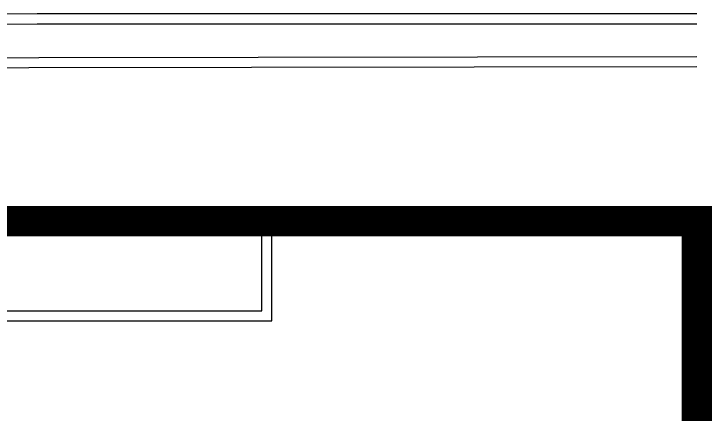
# Model space of a CAD drawing. Header units: millimetres. Extents: x -27104 to 125781, y -3376 to 46996.
# Drawn here: x 60055.8 to 60325.7, y 19064.3 to 19218.9 of the extents above; entities that cross this region are included whole.
import ezdxf

# ---------------------------------------------------------------- set-up
doc = ezdxf.new("R2010")
doc.units = ezdxf.units.MM
doc.header["$LTSCALE"] = 100
doc.header["$MEASUREMENT"] = 0
doc.layers.get('0').update_dxf_attribs({"linetype": 'CONTINUOUS'})
doc.layers.add('ELE9', color=9, linetype='CONTINUOUS')

# ---------------------------------------------------------------- blocks, each defined once
blk = doc.blocks.new('ggtyu')
at = {"layer": 'ELE9', "color": 253, "ltscale": 0.1}
for points in [[(60130.38, 19382.73), (59875.29, 19382.72), (59528.17, 19382.13)], [(60130.38, 19378.82), (59875.3, 19378.81), (59528.17, 19378.22)], [(59452.02, 19365.3), (60130.38, 19366.31)], [(59441.59, 19361.37), (60130.38, 19362.4)]]:
    blk.add_lwpolyline(points, dxfattribs=at)
at = {"layer": 'ELE9', "color": 253, "ltscale": 10, "const_width": 11.74}
blk.add_lwpolyline([(56050.66, 16905.19), (60130.09, 16905.19), (60130.38, 19302.64), (58117.4, 19302.45)], dxfattribs=at)
at = {"layer": 'ELE9', "color": 253, "ltscale": 0.1}
for points in [[(59535.64, 19264.14), (59966.04, 19264.14), (59966.04, 19302.63), (59535.64, 19302.63)], [(59539.55, 19268.05), (59962.13, 19268.05), (59962.13, 19298.72), (59539.55, 19298.72)]]:
    blk.add_lwpolyline(points, close=True, dxfattribs=at)

msp = doc.modelspace()

# ---------------------------------------------------------------- block references
msp.add_blockref('ggtyu', (189.46, -163.8))

doc.saveas('drawing.dxf')
